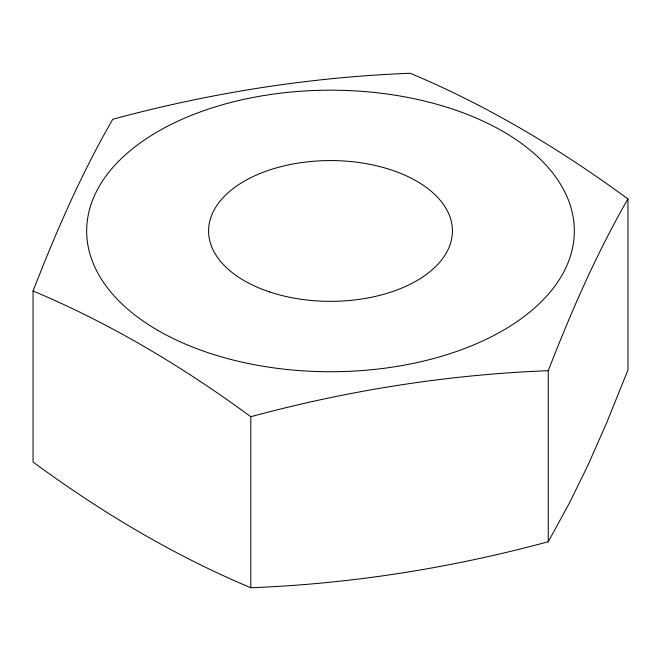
<?xml version="1.0" encoding="UTF-8"?>
<svg xmlns="http://www.w3.org/2000/svg" width="661" height="661" viewBox="0 0 661 661"><rect width="100%" height="100%" fill="white"/><g stroke="black" fill="none" stroke-linecap="round" stroke-linejoin="round"><path stroke-width="0.99" d="M33.05 290.997C55.945 232.143 81.129 174.025 112.75 119.269C209.859 92.978 309.637 77.139 410.2 73.255C487.793 105.785 560.247 149.204 627.95 198.969L627.95 370.003L606.591 422.982L588.1 464.89L569.608 502.682L548.25 541.731C451.141 568.022 351.363 583.861 250.8 587.745C173.207 555.215 100.753 511.796 33.05 462.031L33.05 290.997C110.643 323.535 183.089 366.954 250.8 416.719C347.909 390.428 447.687 374.58 548.25 370.697C571.145 311.843 596.329 253.725 627.95 198.969M548.25 370.697L548.25 541.731M250.8 416.719L250.8 587.745M158.086 330.5A243.826 140.776 0 0 0 566.023 267.391A243.826 140.776 0 0 0 267.391 94.977A243.826 140.776 0 0 0 158.086 330.5M269.539 291.914A121.913 70.388 0 0 0 452.413 230.953A121.913 70.388 0 0 0 269.539 170.001A121.913 70.388 0 0 0 269.539 291.914"/></g></svg>
